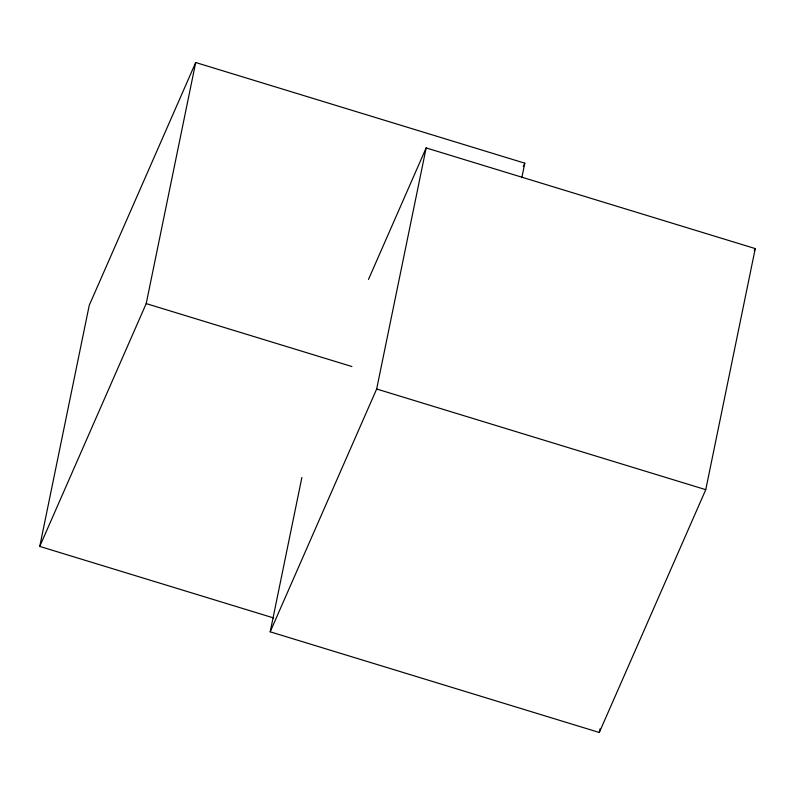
<?xml version="1.0" encoding="UTF-8"?>
<svg xmlns="http://www.w3.org/2000/svg" width="795" height="795" viewBox="0 0 795 795"><rect width="100%" height="100%" fill="white"/><g stroke="black" fill="none" stroke-linecap="round" stroke-linejoin="round"><path stroke-width="1.19" d="M273.649 617.954L39.75 546.413L89.239 305.33L195.699 62.517L524.799 163.184L521.828 177.653M39.75 546.413L146.21 303.601L195.699 62.517M368.483 279.442L426.15 147.92L755.25 248.587L705.761 489.67L599.301 732.483L270.201 631.816L301.871 477.517M270.201 631.816L376.661 389.003L426.15 147.92M599.301 732.483L600.036 728.866M523.319 166.562L524.799 163.184M754.266 250.842L755.25 248.587M146.21 303.601L351.897 366.525M376.661 389.003L705.761 489.67"/></g></svg>
